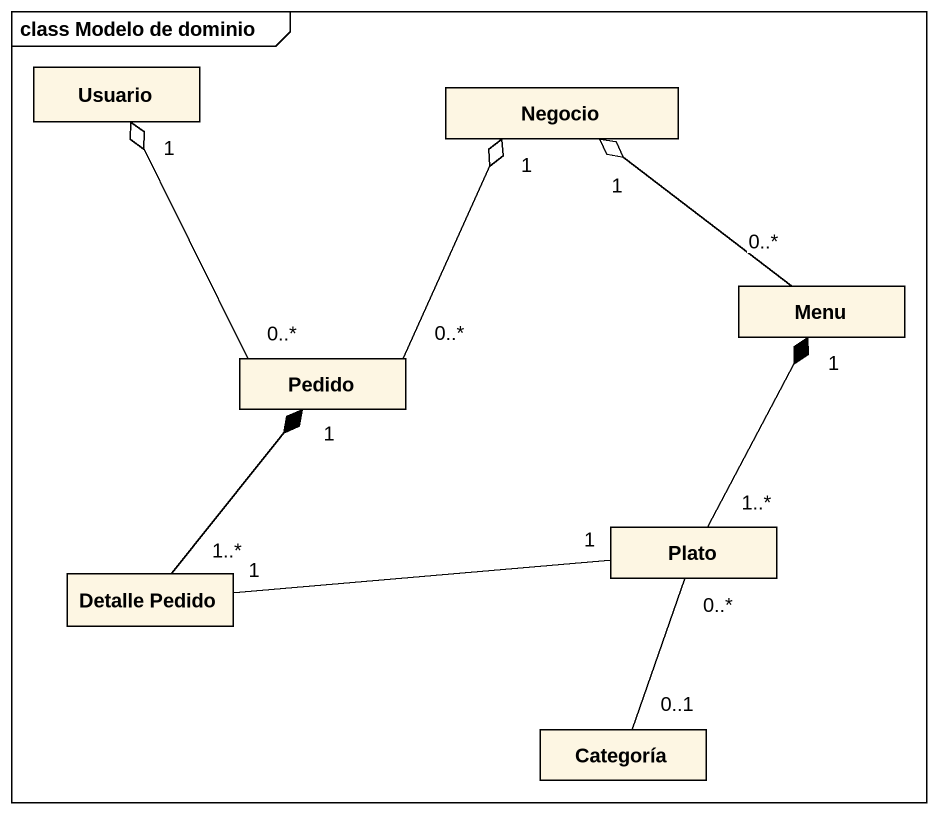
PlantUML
@startuml
mainframe class Modelo de dominio
hide circle
hide empty members
class Usuario
class Negocio
class Pedido
class Menu
class Plato
class "Detalle Pedido" as Detalle_Pedido
class Categoría
Pedido "0..*" -up-o "1" Usuario
Pedido "0..*" -up-o "1" Negocio
Menu "0..*" -up-o "1" Negocio
Plato "1..*" -up-* "1" Menu
Plato "1" -left- "1" Detalle_Pedido
Detalle_Pedido "1..*" -up-* "1" Pedido
Categoría "0..1" -up- "0..*" Plato
@enduml
